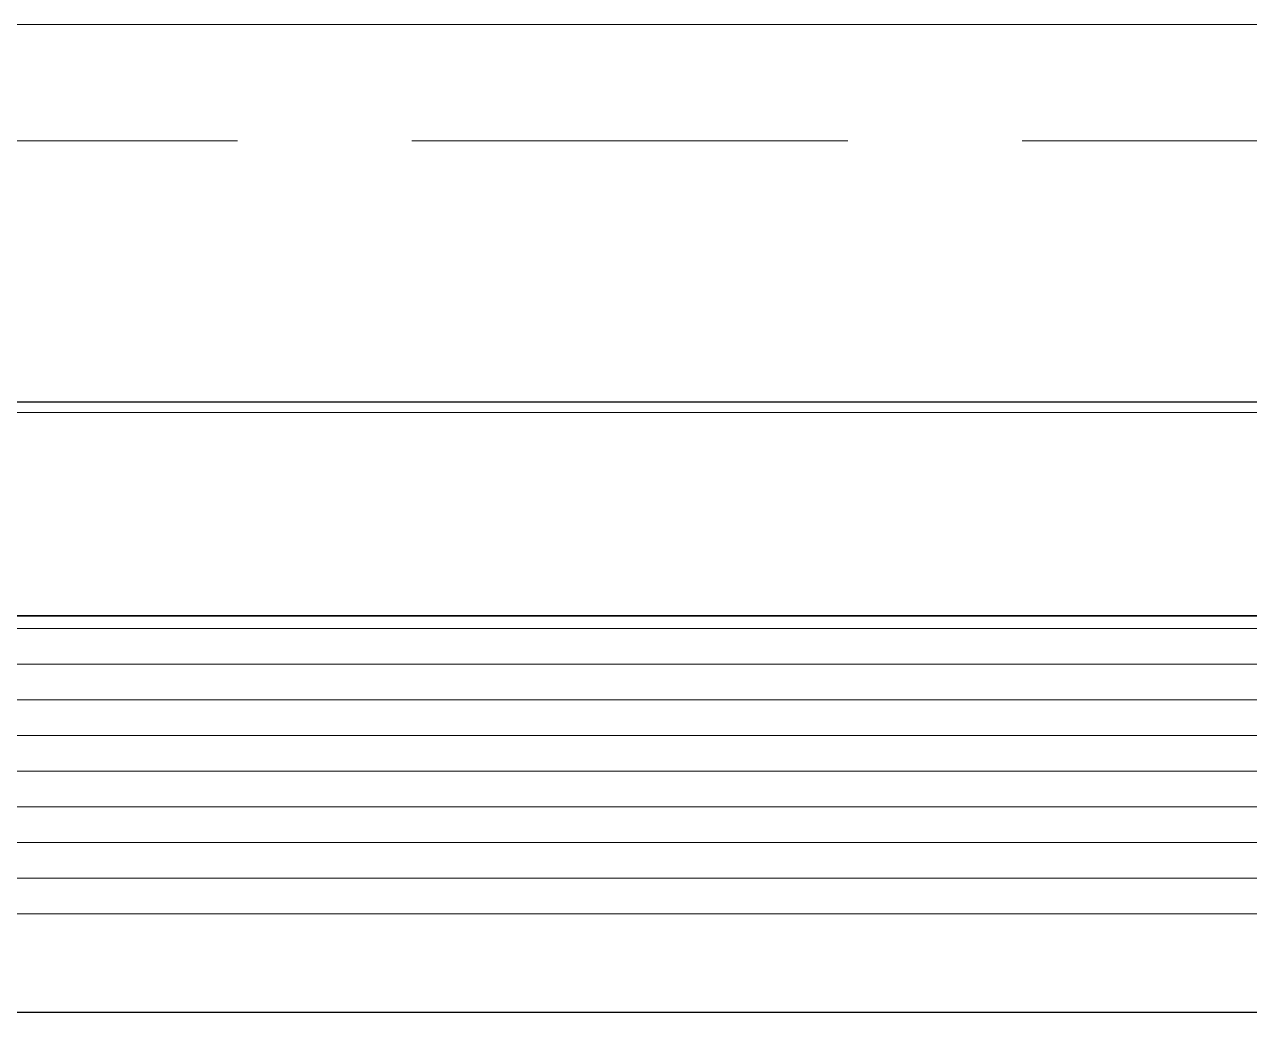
# Model space of a CAD drawing. Extents: x 27938 to 983267, y -209821 to 1628073.
# Drawn here: x 723544 to 724247, y 441432 to 441999 of the extents above; entities that cross this region are included whole.
import ezdxf

# ---------------------------------------------------------------- set-up
doc = ezdxf.new("R2010")
doc.units = 0
doc.header["$LTSCALE"] = 1000
doc.header["$MEASUREMENT"] = 0
doc.linetypes.add('DASH', pattern=[0.35, 0.25, -0.1])
for name, color, linetype, lineweight in [('平面-栏杆', 135, 'Continuous', 15), ('平面-看线', 45, 'Continuous', 15), ('平面-空调预留孔', 173, 'Continuous', 15)]:
    doc.layers.add(name, color=color, linetype=linetype, lineweight=lineweight)
doc.layers.add('看线', color=251, linetype='Continuous')

# ---------------------------------------------------------------- blocks, each defined once
blk = doc.blocks.new('gdgdgdrgdfsfs')
at = {"layer": '平面-空调预留孔'}
for p, q in [((703030.02, 763961.62), (701455.02, 763961.62)), ((703023.86, 763845.19), (701461.18, 763845.19)), ((703023.86, 763844.89), (701461.18, 763844.89)), ((703023.86, 763837.79), (701461.18, 763837.79)), ((703026.17, 763817.33), (701458.87, 763817.33)), ((703026.17, 763796.87), (701458.87, 763796.87)), ((703026.17, 763776.42), (701458.87, 763776.42)), ((703026.17, 763755.96), (701458.87, 763755.96)), ((703026.17, 763735.5), (701458.87, 763735.5)), ((703026.17, 763715.04), (701458.87, 763715.04)), ((703026.17, 763694.59), (701458.87, 763694.59)), ((703026.17, 763674.13), (701458.87, 763674.13))]:
    blk.add_line(p, q, dxfattribs=at)

msp = doc.modelspace()

# ---------------------------------------------------------------- linework, layer by layer
at = {"layer": '平面-栏杆'}
msp.add_lwpolyline([(723066.57, 441998.75), (727566.58, 441998.75)], dxfattribs=at)
at = {"layer": '平面-看线', "linetype": 'DASH'}
msp.add_lwpolyline([(723066.57, 441932.09), (727566.58, 441932.09)], dxfattribs=at)
at = {"layer": '看线', "color": 202, "ltscale": 0.5}
for points in [[(727566.56, 441782.09), (723066.57, 441782.08)], [(725066.57, 441782.08), (725066.57, 441432.08), (723066.57, 441432.08), (723066.57, 441782.08)]]:
    msp.add_lwpolyline(points, dxfattribs=at)

# ---------------------------------------------------------------- block references
at = {"layer": '平面-空调预留孔'}
msp.add_blockref('gdgdgdrgdfsfs', (21824.05, -322185.48), dxfattribs=at)

doc.saveas('drawing.dxf')
